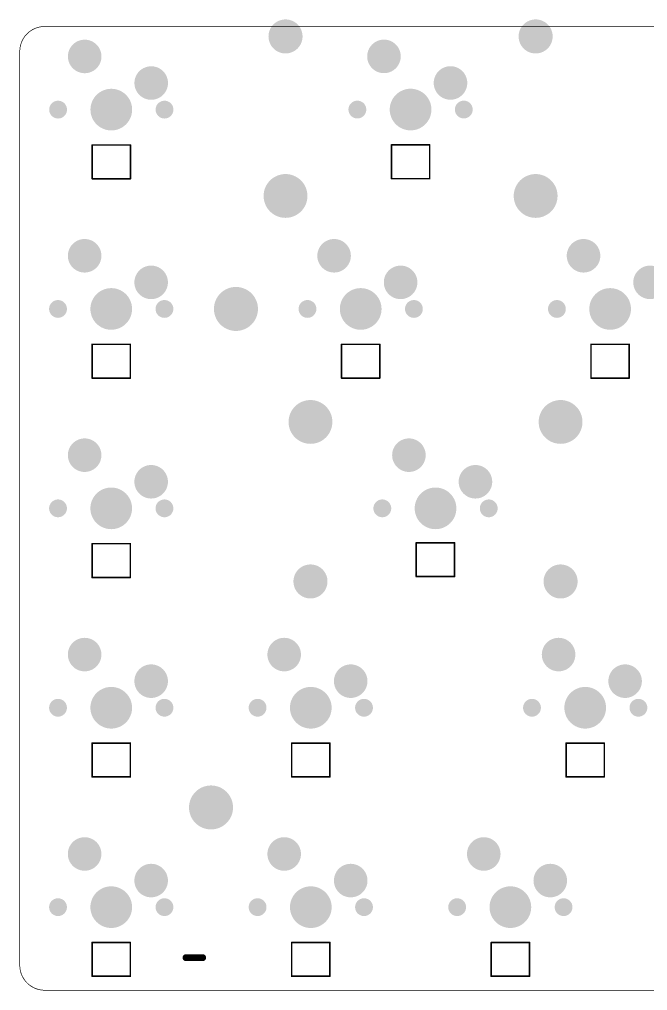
# Model space of a CAD drawing. Extents: x 590 to 893, y 793 to 891.
# Drawn here: x 589.8 to 649.8, y 793.4 to 886.2 of the extents above; entities that cross this region are included whole.
import ezdxf

# ---------------------------------------------------------------- set-up
doc = ezdxf.new("R2010")
doc.units = 0
doc.layers.get('0').update_dxf_attribs({"linetype": 'CONTINUOUS'})
for name, color, linetype in [('BOTTOMSOLDER', 6, 'CONTINUOUS'), ('KEEPOUTLAYER', 6, 'CONTINUOUS'), ('PADHOLELAYER', 156, 'CONTINUOUS')]:
    doc.layers.add(name, color=color, linetype=linetype)

# ---------------------------------------------------------------- blocks, each defined once
blk = doc.blocks.new('2X____4')
at = {"layer": 'BOTTOMSOLDER'}
for points, const_width in [([(-12.751, 6.985, 1), (-11.125, 6.985, 1)], 1.626), ([(11.125, 6.985, 1), (12.751, 6.985, 1)], 1.626), ([(-12.984, -8.255, 1), (-10.892, -8.255, 1)], 2.092), ([(10.892, -8.255, 1), (12.984, -8.255, 1)], 2.092)]:
    blk.add_lwpolyline(points, format="xyb", close=True, dxfattribs=dict(at, const_width=const_width))
at = {"layer": 'PADHOLELAYER'}
for points, const_width in [([(-12.7, 6.985, 1), (-11.176, 6.985, 1)], 1.524), ([(11.176, 6.985, 1), (12.7, 6.985, 1)], 1.524), ([(-12.933, -8.255, 1), (-10.943, -8.255, 1)], 1.99), ([(10.943, -8.255, 1), (12.933, -8.255, 1)], 1.99)]:
    blk.add_lwpolyline(points, format="xyb", close=True, dxfattribs=dict(at, const_width=const_width))
blk = doc.blocks.new('____56')
at = {"layer": 'BOTTOMSOLDER'}
for points, const_width in [([(-3.341, 5.08, 1), (-1.739, 5.08, 1)], 1.602), ([(3.009, 2.54, 1), (4.611, 2.54, 1)], 1.602), ([(-0.995, 0, 1), (0.995, 0, 1)], 1.99), ([(-5.505, 0, 1), (-4.655, 0, 1)], 0.85), ([(4.655, 0, 1), (5.505, 0, 1)], 0.85)]:
    blk.add_lwpolyline(points, format="xyb", close=True, dxfattribs=dict(at, const_width=const_width))
at = {"layer": 'PADHOLELAYER'}
for points, const_width in [([(-3.29, 5.08, 1), (-1.79, 5.08, 1)], 1.5), ([(3.06, 2.54, 1), (4.56, 2.54, 1)], 1.5), ([(-0.995, 0, 1), (0.995, 0, 1)], 1.99), ([(-5.505, 0, 1), (-4.655, 0, 1)], 0.85), ([(4.655, 0, 1), (5.505, 0, 1)], 0.85)]:
    blk.add_lwpolyline(points, format="xyb", close=True, dxfattribs=dict(at, const_width=const_width))
blk = doc.blocks.new('____57')
at = {"layer": 'BOTTOMSOLDER'}
for points, const_width in [([(-3.341, 5.08, 1), (-1.739, 5.08, 1)], 1.602), ([(3.009, 2.54, 1), (4.611, 2.54, 1)], 1.602), ([(-0.995, 0, 1), (0.995, 0, 1)], 1.99), ([(-5.505, 0, 1), (-4.655, 0, 1)], 0.85), ([(4.655, 0, 1), (5.505, 0, 1)], 0.85)]:
    blk.add_lwpolyline(points, format="xyb", close=True, dxfattribs=dict(at, const_width=const_width))
at = {"layer": 'PADHOLELAYER'}
for points, const_width in [([(-3.29, 5.08, 1), (-1.79, 5.08, 1)], 1.5), ([(3.06, 2.54, 1), (4.56, 2.54, 1)], 1.5), ([(-0.995, 0, 1), (0.995, 0, 1)], 1.99), ([(-5.505, 0, 1), (-4.655, 0, 1)], 0.85), ([(4.655, 0, 1), (5.505, 0, 1)], 0.85)]:
    blk.add_lwpolyline(points, format="xyb", close=True, dxfattribs=dict(at, const_width=const_width))
blk = doc.blocks.new('____59')
at = {"layer": 'BOTTOMSOLDER'}
for points, const_width in [([(-3.341, 5.08, 1), (-1.739, 5.08, 1)], 1.602), ([(3.009, 2.54, 1), (4.611, 2.54, 1)], 1.602), ([(-0.995, 0, 1), (0.995, 0, 1)], 1.99), ([(-5.505, 0, 1), (-4.655, 0, 1)], 0.85), ([(4.655, 0, 1), (5.505, 0, 1)], 0.85)]:
    blk.add_lwpolyline(points, format="xyb", close=True, dxfattribs=dict(at, const_width=const_width))
at = {"layer": 'PADHOLELAYER'}
for points, const_width in [([(-3.29, 5.08, 1), (-1.79, 5.08, 1)], 1.5), ([(3.06, 2.54, 1), (4.56, 2.54, 1)], 1.5), ([(-0.995, 0, 1), (0.995, 0, 1)], 1.99), ([(-5.505, 0, 1), (-4.655, 0, 1)], 0.85), ([(4.655, 0, 1), (5.505, 0, 1)], 0.85)]:
    blk.add_lwpolyline(points, format="xyb", close=True, dxfattribs=dict(at, const_width=const_width))
blk = doc.blocks.new('____63')
at = {"layer": 'BOTTOMSOLDER'}
for points, const_width in [([(-3.341, 5.08, 1), (-1.739, 5.08, 1)], 1.602), ([(3.009, 2.54, 1), (4.611, 2.54, 1)], 1.602), ([(-0.995, 0, 1), (0.995, 0, 1)], 1.99), ([(-5.505, 0, 1), (-4.655, 0, 1)], 0.85), ([(4.655, 0, 1), (5.505, 0, 1)], 0.85)]:
    blk.add_lwpolyline(points, format="xyb", close=True, dxfattribs=dict(at, const_width=const_width))
at = {"layer": 'PADHOLELAYER'}
for points, const_width in [([(-3.29, 5.08, 1), (-1.79, 5.08, 1)], 1.5), ([(3.06, 2.54, 1), (4.56, 2.54, 1)], 1.5), ([(-0.995, 0, 1), (0.995, 0, 1)], 1.99), ([(-5.505, 0, 1), (-4.655, 0, 1)], 0.85), ([(4.655, 0, 1), (5.505, 0, 1)], 0.85)]:
    blk.add_lwpolyline(points, format="xyb", close=True, dxfattribs=dict(at, const_width=const_width))
blk = doc.blocks.new('____65')
at = {"layer": 'BOTTOMSOLDER'}
for points, const_width in [([(-3.341, 5.08, 1), (-1.739, 5.08, 1)], 1.602), ([(3.009, 2.54, 1), (4.611, 2.54, 1)], 1.602), ([(-0.995, 0, 1), (0.995, 0, 1)], 1.99), ([(-5.505, 0, 1), (-4.655, 0, 1)], 0.85), ([(4.655, 0, 1), (5.505, 0, 1)], 0.85)]:
    blk.add_lwpolyline(points, format="xyb", close=True, dxfattribs=dict(at, const_width=const_width))
at = {"layer": 'PADHOLELAYER'}
for points, const_width in [([(-3.29, 5.08, 1), (-1.79, 5.08, 1)], 1.5), ([(3.06, 2.54, 1), (4.56, 2.54, 1)], 1.5), ([(-0.995, 0, 1), (0.995, 0, 1)], 1.99), ([(-5.505, 0, 1), (-4.655, 0, 1)], 0.85), ([(4.655, 0, 1), (5.505, 0, 1)], 0.85)]:
    blk.add_lwpolyline(points, format="xyb", close=True, dxfattribs=dict(at, const_width=const_width))
blk = doc.blocks.new('____66')
at = {"layer": 'BOTTOMSOLDER'}
for points, const_width in [([(-3.341, 5.08, 1), (-1.739, 5.08, 1)], 1.602), ([(3.009, 2.54, 1), (4.611, 2.54, 1)], 1.602), ([(-0.995, 0, 1), (0.995, 0, 1)], 1.99), ([(-5.505, 0, 1), (-4.655, 0, 1)], 0.85), ([(4.655, 0, 1), (5.505, 0, 1)], 0.85)]:
    blk.add_lwpolyline(points, format="xyb", close=True, dxfattribs=dict(at, const_width=const_width))
at = {"layer": 'PADHOLELAYER'}
for points, const_width in [([(-3.29, 5.08, 1), (-1.79, 5.08, 1)], 1.5), ([(3.06, 2.54, 1), (4.56, 2.54, 1)], 1.5), ([(-0.995, 0, 1), (0.995, 0, 1)], 1.99), ([(-5.505, 0, 1), (-4.655, 0, 1)], 0.85), ([(4.655, 0, 1), (5.505, 0, 1)], 0.85)]:
    blk.add_lwpolyline(points, format="xyb", close=True, dxfattribs=dict(at, const_width=const_width))
blk = doc.blocks.new('____69')
at = {"layer": 'BOTTOMSOLDER'}
for points, const_width in [([(-3.341, 5.08, 1), (-1.739, 5.08, 1)], 1.602), ([(3.009, 2.54, 1), (4.611, 2.54, 1)], 1.602), ([(-0.995, 0, 1), (0.995, 0, 1)], 1.99), ([(-5.505, 0, 1), (-4.655, 0, 1)], 0.85), ([(4.655, 0, 1), (5.505, 0, 1)], 0.85)]:
    blk.add_lwpolyline(points, format="xyb", close=True, dxfattribs=dict(at, const_width=const_width))
at = {"layer": 'PADHOLELAYER'}
for points, const_width in [([(-3.29, 5.08, 1), (-1.79, 5.08, 1)], 1.5), ([(3.06, 2.54, 1), (4.56, 2.54, 1)], 1.5), ([(-0.995, 0, 1), (0.995, 0, 1)], 1.99), ([(-5.505, 0, 1), (-4.655, 0, 1)], 0.85), ([(4.655, 0, 1), (5.505, 0, 1)], 0.85)]:
    blk.add_lwpolyline(points, format="xyb", close=True, dxfattribs=dict(at, const_width=const_width))
blk = doc.blocks.new('____78')
at = {"layer": 'BOTTOMSOLDER'}
for points, const_width in [([(-3.341, 5.08, 1), (-1.739, 5.08, 1)], 1.602), ([(3.009, 2.54, 1), (4.611, 2.54, 1)], 1.602), ([(-0.995, 0, 1), (0.995, 0, 1)], 1.99), ([(-5.505, 0, 1), (-4.655, 0, 1)], 0.85), ([(4.655, 0, 1), (5.505, 0, 1)], 0.85)]:
    blk.add_lwpolyline(points, format="xyb", close=True, dxfattribs=dict(at, const_width=const_width))
at = {"layer": 'PADHOLELAYER'}
for points, const_width in [([(-3.29, 5.08, 1), (-1.79, 5.08, 1)], 1.5), ([(3.06, 2.54, 1), (4.56, 2.54, 1)], 1.5), ([(-0.995, 0, 1), (0.995, 0, 1)], 1.99), ([(-5.505, 0, 1), (-4.655, 0, 1)], 0.85), ([(4.655, 0, 1), (5.505, 0, 1)], 0.85)]:
    blk.add_lwpolyline(points, format="xyb", close=True, dxfattribs=dict(at, const_width=const_width))
blk = doc.blocks.new('____85')
at = {"layer": 'BOTTOMSOLDER'}
for points, const_width in [([(-3.341, 5.08, 1), (-1.739, 5.08, 1)], 1.602), ([(3.009, 2.54, 1), (4.611, 2.54, 1)], 1.602), ([(-0.995, 0, 1), (0.995, 0, 1)], 1.99), ([(-5.505, 0, 1), (-4.655, 0, 1)], 0.85), ([(4.655, 0, 1), (5.505, 0, 1)], 0.85)]:
    blk.add_lwpolyline(points, format="xyb", close=True, dxfattribs=dict(at, const_width=const_width))
at = {"layer": 'PADHOLELAYER'}
for points, const_width in [([(-3.29, 5.08, 1), (-1.79, 5.08, 1)], 1.5), ([(3.06, 2.54, 1), (4.56, 2.54, 1)], 1.5), ([(-0.995, 0, 1), (0.995, 0, 1)], 1.99), ([(-5.505, 0, 1), (-4.655, 0, 1)], 0.85), ([(4.655, 0, 1), (5.505, 0, 1)], 0.85)]:
    blk.add_lwpolyline(points, format="xyb", close=True, dxfattribs=dict(at, const_width=const_width))
blk = doc.blocks.new('____86')
at = {"layer": 'BOTTOMSOLDER'}
for points, const_width in [([(-3.341, 5.08, 1), (-1.739, 5.08, 1)], 1.602), ([(3.009, 2.54, 1), (4.611, 2.54, 1)], 1.602), ([(-0.995, 0, 1), (0.995, 0, 1)], 1.99), ([(-5.505, 0, 1), (-4.655, 0, 1)], 0.85), ([(4.655, 0, 1), (5.505, 0, 1)], 0.85)]:
    blk.add_lwpolyline(points, format="xyb", close=True, dxfattribs=dict(at, const_width=const_width))
at = {"layer": 'PADHOLELAYER'}
for points, const_width in [([(-3.29, 5.08, 1), (-1.79, 5.08, 1)], 1.5), ([(3.06, 2.54, 1), (4.56, 2.54, 1)], 1.5), ([(-0.995, 0, 1), (0.995, 0, 1)], 1.99), ([(-5.505, 0, 1), (-4.655, 0, 1)], 0.85), ([(4.655, 0, 1), (5.505, 0, 1)], 0.85)]:
    blk.add_lwpolyline(points, format="xyb", close=True, dxfattribs=dict(at, const_width=const_width))
blk = doc.blocks.new('____91')
at = {"layer": 'BOTTOMSOLDER'}
for points, const_width in [([(-3.341, 5.08, 1), (-1.739, 5.08, 1)], 1.602), ([(3.009, 2.54, 1), (4.611, 2.54, 1)], 1.602), ([(-0.995, 0, 1), (0.995, 0, 1)], 1.99), ([(-5.505, 0, 1), (-4.655, 0, 1)], 0.85), ([(4.655, 0, 1), (5.505, 0, 1)], 0.85)]:
    blk.add_lwpolyline(points, format="xyb", close=True, dxfattribs=dict(at, const_width=const_width))
at = {"layer": 'PADHOLELAYER'}
for points, const_width in [([(-3.29, 5.08, 1), (-1.79, 5.08, 1)], 1.5), ([(3.06, 2.54, 1), (4.56, 2.54, 1)], 1.5), ([(-0.995, 0, 1), (0.995, 0, 1)], 1.99), ([(-5.505, 0, 1), (-4.655, 0, 1)], 0.85), ([(4.655, 0, 1), (5.505, 0, 1)], 0.85)]:
    blk.add_lwpolyline(points, format="xyb", close=True, dxfattribs=dict(at, const_width=const_width))
blk = doc.blocks.new('____98')
at = {"layer": 'BOTTOMSOLDER'}
for points, const_width in [([(-3.341, 5.08, 1), (-1.739, 5.08, 1)], 1.602), ([(3.009, 2.54, 1), (4.611, 2.54, 1)], 1.602), ([(-0.995, 0, 1), (0.995, 0, 1)], 1.99), ([(-5.505, 0, 1), (-4.655, 0, 1)], 0.85), ([(4.655, 0, 1), (5.505, 0, 1)], 0.85)]:
    blk.add_lwpolyline(points, format="xyb", close=True, dxfattribs=dict(at, const_width=const_width))
at = {"layer": 'PADHOLELAYER'}
for points, const_width in [([(-3.29, 5.08, 1), (-1.79, 5.08, 1)], 1.5), ([(3.06, 2.54, 1), (4.56, 2.54, 1)], 1.5), ([(-0.995, 0, 1), (0.995, 0, 1)], 1.99), ([(-5.505, 0, 1), (-4.655, 0, 1)], 0.85), ([(4.655, 0, 1), (5.505, 0, 1)], 0.85)]:
    blk.add_lwpolyline(points, format="xyb", close=True, dxfattribs=dict(at, const_width=const_width))
blk = doc.blocks.new('2X____173')
at = {"layer": 'BOTTOMSOLDER'}
for points, const_width in [([(-12.751, 6.985, 1), (-11.125, 6.985, 1)], 1.626), ([(11.125, 6.985, 1), (12.751, 6.985, 1)], 1.626), ([(-12.984, -8.255, 1), (-10.892, -8.255, 1)], 2.092), ([(10.892, -8.255, 1), (12.984, -8.255, 1)], 2.092)]:
    blk.add_lwpolyline(points, format="xyb", close=True, dxfattribs=dict(at, const_width=const_width))
at = {"layer": 'PADHOLELAYER'}
for points, const_width in [([(-12.7, 6.985, 1), (-11.176, 6.985, 1)], 1.524), ([(11.176, 6.985, 1), (12.7, 6.985, 1)], 1.524), ([(-12.933, -8.255, 1), (-10.943, -8.255, 1)], 1.99), ([(10.943, -8.255, 1), (12.933, -8.255, 1)], 1.99)]:
    blk.add_lwpolyline(points, format="xyb", close=True, dxfattribs=dict(at, const_width=const_width))
blk = doc.blocks.new('6028RGB_197')
at = {"layer": 'KEEPOUTLAYER', "const_width": 0.15}
for points in [[(-1.826, -1.604), (-1.826, 1.622)], [(-1.826, 1.622), (1.826, 1.622)], [(1.826, -1.604), (1.826, 1.622)], [(-1.826, -1.604), (1.826, -1.604)]]:
    blk.add_lwpolyline(points, dxfattribs=at)
at = {"layer": 'KEEPOUTLAYER', "const_width": 0.075}
for points in [[(-1.864, 1.622, 1), (-1.789, 1.622, 1)], [(-1.864, 1.622, 1), (-1.789, 1.622, 1)], [(1.789, 1.622, 1), (1.864, 1.622, 1)], [(1.789, 1.622, 1), (1.864, 1.622, 1)], [(-1.864, -1.604, 1), (-1.789, -1.604, 1)], [(-1.864, -1.604, 1), (-1.789, -1.604, 1)], [(1.789, -1.604, 1), (1.864, -1.604, 1)], [(1.789, -1.604, 1), (1.864, -1.604, 1)]]:
    blk.add_lwpolyline(points, format="xyb", close=True, dxfattribs=at)
blk = doc.blocks.new('6028RGB_198')
at = {"layer": 'KEEPOUTLAYER', "const_width": 0.15}
for points in [[(-1.826, 1.622), (1.826, 1.622)], [(-1.826, -1.604), (-1.826, 1.622)], [(1.826, -1.604), (1.826, 1.622)], [(-1.826, -1.604), (1.826, -1.604)]]:
    blk.add_lwpolyline(points, dxfattribs=at)
at = {"layer": 'KEEPOUTLAYER', "const_width": 0.075}
for points in [[(-1.864, 1.622, 1), (-1.789, 1.622, 1)], [(-1.864, 1.622, 1), (-1.789, 1.622, 1)], [(1.789, 1.622, 1), (1.864, 1.622, 1)], [(1.789, 1.622, 1), (1.864, 1.622, 1)], [(-1.864, -1.604, 1), (-1.789, -1.604, 1)], [(-1.864, -1.604, 1), (-1.789, -1.604, 1)], [(1.789, -1.604, 1), (1.864, -1.604, 1)], [(1.789, -1.604, 1), (1.864, -1.604, 1)]]:
    blk.add_lwpolyline(points, format="xyb", close=True, dxfattribs=at)
blk = doc.blocks.new('6028RGB_199')
at = {"layer": 'KEEPOUTLAYER', "const_width": 0.15}
for points in [[(-1.826, -1.604), (-1.826, 1.622)], [(-1.826, 1.622), (1.826, 1.622)], [(1.826, -1.604), (1.826, 1.622)], [(-1.826, -1.604), (1.826, -1.604)]]:
    blk.add_lwpolyline(points, dxfattribs=at)
at = {"layer": 'KEEPOUTLAYER', "const_width": 0.075}
for points in [[(-1.864, 1.622, 1), (-1.789, 1.622, 1)], [(-1.864, 1.622, 1), (-1.789, 1.622, 1)], [(1.789, 1.622, 1), (1.864, 1.622, 1)], [(1.789, 1.622, 1), (1.864, 1.622, 1)], [(-1.864, -1.604, 1), (-1.789, -1.604, 1)], [(-1.864, -1.604, 1), (-1.789, -1.604, 1)], [(1.789, -1.604, 1), (1.864, -1.604, 1)], [(1.789, -1.604, 1), (1.864, -1.604, 1)]]:
    blk.add_lwpolyline(points, format="xyb", close=True, dxfattribs=at)
blk = doc.blocks.new('6028RGB_200')
at = {"layer": 'KEEPOUTLAYER', "const_width": 0.15}
for points in [[(-1.826, 1.622), (1.826, 1.622)], [(-1.826, -1.604), (-1.826, 1.622)], [(1.826, -1.604), (1.826, 1.622)], [(-1.826, -1.604), (1.826, -1.604)]]:
    blk.add_lwpolyline(points, dxfattribs=at)
at = {"layer": 'KEEPOUTLAYER', "const_width": 0.075}
for points in [[(-1.864, 1.622, 1), (-1.789, 1.622, 1)], [(-1.864, 1.622, 1), (-1.789, 1.622, 1)], [(1.789, 1.622, 1), (1.864, 1.622, 1)], [(1.789, 1.622, 1), (1.864, 1.622, 1)], [(-1.864, -1.604, 1), (-1.789, -1.604, 1)], [(-1.864, -1.604, 1), (-1.789, -1.604, 1)], [(1.789, -1.604, 1), (1.864, -1.604, 1)], [(1.789, -1.604, 1), (1.864, -1.604, 1)]]:
    blk.add_lwpolyline(points, format="xyb", close=True, dxfattribs=at)
blk = doc.blocks.new('6028RGB_205')
at = {"layer": 'KEEPOUTLAYER', "const_width": 0.15}
for points in [[(-1.826, -1.604), (-1.826, 1.622)], [(-1.826, 1.622), (1.826, 1.622)], [(1.826, -1.604), (1.826, 1.622)], [(-1.826, -1.604), (1.826, -1.604)]]:
    blk.add_lwpolyline(points, dxfattribs=at)
at = {"layer": 'KEEPOUTLAYER', "const_width": 0.075}
for points in [[(-1.864, 1.622, 1), (-1.789, 1.622, 1)], [(-1.864, 1.622, 1), (-1.789, 1.622, 1)], [(1.789, 1.622, 1), (1.864, 1.622, 1)], [(1.789, 1.622, 1), (1.864, 1.622, 1)], [(-1.864, -1.604, 1), (-1.789, -1.604, 1)], [(-1.864, -1.604, 1), (-1.789, -1.604, 1)], [(1.789, -1.604, 1), (1.864, -1.604, 1)], [(1.789, -1.604, 1), (1.864, -1.604, 1)]]:
    blk.add_lwpolyline(points, format="xyb", close=True, dxfattribs=at)
blk = doc.blocks.new('6028RGB_206')
at = {"layer": 'KEEPOUTLAYER', "const_width": 0.15}
for points in [[(-1.826, 1.622), (1.826, 1.622)], [(-1.826, -1.604), (-1.826, 1.622)], [(1.826, -1.604), (1.826, 1.622)], [(-1.826, -1.604), (1.826, -1.604)]]:
    blk.add_lwpolyline(points, dxfattribs=at)
at = {"layer": 'KEEPOUTLAYER', "const_width": 0.075}
for points in [[(-1.864, 1.622, 1), (-1.789, 1.622, 1)], [(-1.864, 1.622, 1), (-1.789, 1.622, 1)], [(1.789, 1.622, 1), (1.864, 1.622, 1)], [(1.789, 1.622, 1), (1.864, 1.622, 1)], [(-1.864, -1.604, 1), (-1.789, -1.604, 1)], [(-1.864, -1.604, 1), (-1.789, -1.604, 1)], [(1.789, -1.604, 1), (1.864, -1.604, 1)], [(1.789, -1.604, 1), (1.864, -1.604, 1)]]:
    blk.add_lwpolyline(points, format="xyb", close=True, dxfattribs=at)
blk = doc.blocks.new('6028RGB_207')
at = {"layer": 'KEEPOUTLAYER', "const_width": 0.15}
for points in [[(-1.826, -1.604), (-1.826, 1.622)], [(-1.826, 1.622), (1.826, 1.622)], [(1.826, -1.604), (1.826, 1.622)], [(-1.826, -1.604), (1.826, -1.604)]]:
    blk.add_lwpolyline(points, dxfattribs=at)
at = {"layer": 'KEEPOUTLAYER', "const_width": 0.075}
for points in [[(-1.864, 1.622, 1), (-1.789, 1.622, 1)], [(-1.864, 1.622, 1), (-1.789, 1.622, 1)], [(1.789, 1.622, 1), (1.864, 1.622, 1)], [(1.789, 1.622, 1), (1.864, 1.622, 1)], [(-1.864, -1.604, 1), (-1.789, -1.604, 1)], [(-1.864, -1.604, 1), (-1.789, -1.604, 1)], [(1.789, -1.604, 1), (1.864, -1.604, 1)], [(1.789, -1.604, 1), (1.864, -1.604, 1)]]:
    blk.add_lwpolyline(points, format="xyb", close=True, dxfattribs=at)
blk = doc.blocks.new('6028RGB_208')
at = {"layer": 'KEEPOUTLAYER', "const_width": 0.15}
for points in [[(-1.826, 1.622), (1.826, 1.622)], [(-1.826, -1.604), (-1.826, 1.622)], [(1.826, -1.604), (1.826, 1.622)], [(-1.826, -1.604), (1.826, -1.604)]]:
    blk.add_lwpolyline(points, dxfattribs=at)
at = {"layer": 'KEEPOUTLAYER', "const_width": 0.075}
for points in [[(-1.864, 1.622, 1), (-1.789, 1.622, 1)], [(-1.864, 1.622, 1), (-1.789, 1.622, 1)], [(1.789, 1.622, 1), (1.864, 1.622, 1)], [(1.789, 1.622, 1), (1.864, 1.622, 1)], [(-1.864, -1.604, 1), (-1.789, -1.604, 1)], [(-1.864, -1.604, 1), (-1.789, -1.604, 1)], [(1.789, -1.604, 1), (1.864, -1.604, 1)], [(1.789, -1.604, 1), (1.864, -1.604, 1)]]:
    blk.add_lwpolyline(points, format="xyb", close=True, dxfattribs=at)
blk = doc.blocks.new('6028RGB_209')
at = {"layer": 'KEEPOUTLAYER', "const_width": 0.15}
for points in [[(-1.826, -1.604), (-1.826, 1.622)], [(-1.826, 1.622), (1.826, 1.622)], [(1.826, -1.604), (1.826, 1.622)], [(-1.826, -1.604), (1.826, -1.604)]]:
    blk.add_lwpolyline(points, dxfattribs=at)
at = {"layer": 'KEEPOUTLAYER', "const_width": 0.075}
for points in [[(-1.864, 1.622, 1), (-1.789, 1.622, 1)], [(-1.864, 1.622, 1), (-1.789, 1.622, 1)], [(1.789, 1.622, 1), (1.864, 1.622, 1)], [(1.789, 1.622, 1), (1.864, 1.622, 1)], [(-1.864, -1.604, 1), (-1.789, -1.604, 1)], [(-1.864, -1.604, 1), (-1.789, -1.604, 1)], [(1.789, -1.604, 1), (1.864, -1.604, 1)], [(1.789, -1.604, 1), (1.864, -1.604, 1)]]:
    blk.add_lwpolyline(points, format="xyb", close=True, dxfattribs=at)
blk = doc.blocks.new('6028RGB_230')
at = {"layer": 'KEEPOUTLAYER', "const_width": 0.15}
for points in [[(-1.826, 1.622), (1.826, 1.622)], [(-1.826, -1.604), (-1.826, 1.622)], [(1.826, -1.604), (1.826, 1.622)], [(-1.826, -1.604), (1.826, -1.604)]]:
    blk.add_lwpolyline(points, dxfattribs=at)
at = {"layer": 'KEEPOUTLAYER', "const_width": 0.075}
for points in [[(-1.864, 1.622, 1), (-1.789, 1.622, 1)], [(-1.864, 1.622, 1), (-1.789, 1.622, 1)], [(1.789, 1.622, 1), (1.864, 1.622, 1)], [(1.789, 1.622, 1), (1.864, 1.622, 1)], [(-1.864, -1.604, 1), (-1.789, -1.604, 1)], [(-1.864, -1.604, 1), (-1.789, -1.604, 1)], [(1.789, -1.604, 1), (1.864, -1.604, 1)], [(1.789, -1.604, 1), (1.864, -1.604, 1)]]:
    blk.add_lwpolyline(points, format="xyb", close=True, dxfattribs=at)
blk = doc.blocks.new('6028RGB_232')
at = {"layer": 'KEEPOUTLAYER', "const_width": 0.15}
for points in [[(-1.826, 1.622), (1.826, 1.622)], [(-1.826, -1.604), (-1.826, 1.622)], [(1.826, -1.604), (1.826, 1.622)], [(-1.826, -1.604), (1.826, -1.604)]]:
    blk.add_lwpolyline(points, dxfattribs=at)
at = {"layer": 'KEEPOUTLAYER', "const_width": 0.075}
for points in [[(-1.864, 1.622, 1), (-1.789, 1.622, 1)], [(-1.864, 1.622, 1), (-1.789, 1.622, 1)], [(1.789, 1.622, 1), (1.864, 1.622, 1)], [(1.789, 1.622, 1), (1.864, 1.622, 1)], [(-1.864, -1.604, 1), (-1.789, -1.604, 1)], [(-1.864, -1.604, 1), (-1.789, -1.604, 1)], [(1.789, -1.604, 1), (1.864, -1.604, 1)], [(1.789, -1.604, 1), (1.864, -1.604, 1)]]:
    blk.add_lwpolyline(points, format="xyb", close=True, dxfattribs=at)
blk = doc.blocks.new('6028RGB_234')
at = {"layer": 'KEEPOUTLAYER', "const_width": 0.15}
for points in [[(-1.826, 1.622), (1.826, 1.622)], [(-1.826, -1.604), (-1.826, 1.622)], [(1.826, -1.604), (1.826, 1.622)], [(-1.826, -1.604), (1.826, -1.604)]]:
    blk.add_lwpolyline(points, dxfattribs=at)
at = {"layer": 'KEEPOUTLAYER', "const_width": 0.075}
for points in [[(-1.864, 1.622, 1), (-1.789, 1.622, 1)], [(-1.864, 1.622, 1), (-1.789, 1.622, 1)], [(1.789, 1.622, 1), (1.864, 1.622, 1)], [(1.789, 1.622, 1), (1.864, 1.622, 1)], [(-1.864, -1.604, 1), (-1.789, -1.604, 1)], [(-1.864, -1.604, 1), (-1.789, -1.604, 1)], [(1.789, -1.604, 1), (1.864, -1.604, 1)], [(1.789, -1.604, 1), (1.864, -1.604, 1)]]:
    blk.add_lwpolyline(points, format="xyb", close=True, dxfattribs=at)
blk = doc.blocks.new('6028RGB_241')
at = {"layer": 'KEEPOUTLAYER', "const_width": 0.15}
for points in [[(-1.826, 1.622), (1.826, 1.622)], [(-1.826, -1.604), (-1.826, 1.622)], [(1.826, -1.604), (1.826, 1.622)], [(-1.826, -1.604), (1.826, -1.604)]]:
    blk.add_lwpolyline(points, dxfattribs=at)
at = {"layer": 'KEEPOUTLAYER', "const_width": 0.075}
for points in [[(-1.864, 1.622, 1), (-1.789, 1.622, 1)], [(-1.864, 1.622, 1), (-1.789, 1.622, 1)], [(1.789, 1.622, 1), (1.864, 1.622, 1)], [(1.789, 1.622, 1), (1.864, 1.622, 1)], [(-1.864, -1.604, 1), (-1.789, -1.604, 1)], [(-1.864, -1.604, 1), (-1.789, -1.604, 1)], [(1.789, -1.604, 1), (1.864, -1.604, 1)], [(1.789, -1.604, 1), (1.864, -1.604, 1)]]:
    blk.add_lwpolyline(points, format="xyb", close=True, dxfattribs=at)
blk = doc.blocks.new('____242')
at = {"layer": 'BOTTOMSOLDER'}
for points, const_width in [([(-3.341, 5.08, 1), (-1.739, 5.08, 1)], 1.602), ([(3.009, 2.54, 1), (4.611, 2.54, 1)], 1.602), ([(-0.995, 0, 1), (0.995, 0, 1)], 1.99), ([(-5.505, 0, 1), (-4.655, 0, 1)], 0.85), ([(4.655, 0, 1), (5.505, 0, 1)], 0.85)]:
    blk.add_lwpolyline(points, format="xyb", close=True, dxfattribs=dict(at, const_width=const_width))
at = {"layer": 'PADHOLELAYER'}
for points, const_width in [([(-3.29, 5.08, 1), (-1.79, 5.08, 1)], 1.5), ([(3.06, 2.54, 1), (4.56, 2.54, 1)], 1.5), ([(-0.995, 0, 1), (0.995, 0, 1)], 1.99), ([(-5.505, 0, 1), (-4.655, 0, 1)], 0.85), ([(4.655, 0, 1), (5.505, 0, 1)], 0.85)]:
    blk.add_lwpolyline(points, format="xyb", close=True, dxfattribs=dict(at, const_width=const_width))

msp = doc.modelspace()

# ---------------------------------------------------------------- linework, layer by layer
at = {"layer": 'BOTTOMSOLDER', "const_width": 2.102}
for points in [[(609.425, 858.552, 1), (611.526, 858.552, 1)], [(607.044, 810.927, 1), (609.146, 810.927, 1)]]:
    msp.add_lwpolyline(points, format="xyb", close=True, dxfattribs=at)
at = {"layer": 'KEEPOUTLAYER', "const_width": 0.0635}
for points in [[(589.838, 883.158, -0.414214), (592.219, 885.539)], [(592.219, 793.464, -0.414214), (589.838, 795.845)]]:
    msp.add_lwpolyline(points, format="xyb", dxfattribs=at)
at = {"layer": 'KEEPOUTLAYER'}
for points, const_width in [([(592.219, 885.539), (747.795, 885.539)], 0.0635), ([(589.838, 795.845), (589.838, 883.158)], 0.0635), ([(605.707, 796.577), (607.307, 796.577)], 0.65), ([(592.219, 793.464), (890.67, 793.464)], 0.0635)]:
    msp.add_lwpolyline(points, dxfattribs=dict(at, const_width=const_width))
for points, const_width in [([(592.204, 885.539, 1), (592.235, 885.539, 1)], 0.0318), ([(592.204, 885.539, 1), (592.235, 885.539, 1)], 0.0318), ([(589.822, 883.158, 1), (589.854, 883.158, 1)], 0.0318), ([(589.822, 883.158, 1), (589.854, 883.158, 1)], 0.0318), ([(605.544, 796.577, 1), (605.869, 796.577, 1)], 0.325), ([(607.144, 796.577, 1), (607.469, 796.577, 1)], 0.325), ([(589.822, 795.845, 1), (589.854, 795.845, 1)], 0.0318), ([(589.822, 795.845, 1), (589.854, 795.845, 1)], 0.0318), ([(592.204, 793.464, 1), (592.235, 793.464, 1)], 0.0318), ([(592.204, 793.464, 1), (592.235, 793.464, 1)], 0.0318)]:
    msp.add_lwpolyline(points, format="xyb", close=True, dxfattribs=dict(at, const_width=const_width))
at = {"layer": 'PADHOLELAYER', "const_width": 1.249}
for points in [[(609.851, 858.552, 1), (611.1, 858.552, 1)], [(607.47, 810.927, 1), (608.72, 810.927, 1)]]:
    msp.add_lwpolyline(points, format="xyb", close=True, dxfattribs=at)

# ---------------------------------------------------------------- block references
for name, p in [('2X____4', (627.145, 877.601)), ('____242', (598.576, 877.595)), ('____59', (627.145, 877.601)), ('6028RGB_198', (598.576, 872.595)), ('6028RGB_197', (627.145, 872.602)), ('____86', (598.57, 858.552)), ('____56', (622.383, 858.552)), ('____57', (646.195, 858.552)), ('6028RGB_199', (598.57, 853.552)), ('6028RGB_206', (622.383, 853.552)), ('6028RGB_205', (646.195, 853.552)), ('____85', (598.57, 839.502)), ('____66', (629.526, 839.502)), ('6028RGB_200', (598.57, 834.502)), ('6028RGB_230', (629.514, 834.593)), ('____65', (598.57, 820.452)), ('____69', (617.62, 820.452)), ('____98', (643.814, 820.452)), ('6028RGB_207', (598.57, 815.452)), ('6028RGB_234', (617.62, 815.452)), ('6028RGB_232', (643.814, 815.452)), ('____91', (598.57, 801.402)), ('____63', (617.62, 801.402)), ('____78', (636.67, 801.402)), ('6028RGB_208', (598.57, 796.402)), ('6028RGB_209', (617.62, 796.402)), ('6028RGB_241', (636.67, 796.402))]:
    msp.add_blockref(name, p)
at = {"rotation": 180}
msp.add_blockref('2X____173', (629.526, 839.502), dxfattribs=at)

doc.saveas('drawing.dxf')
